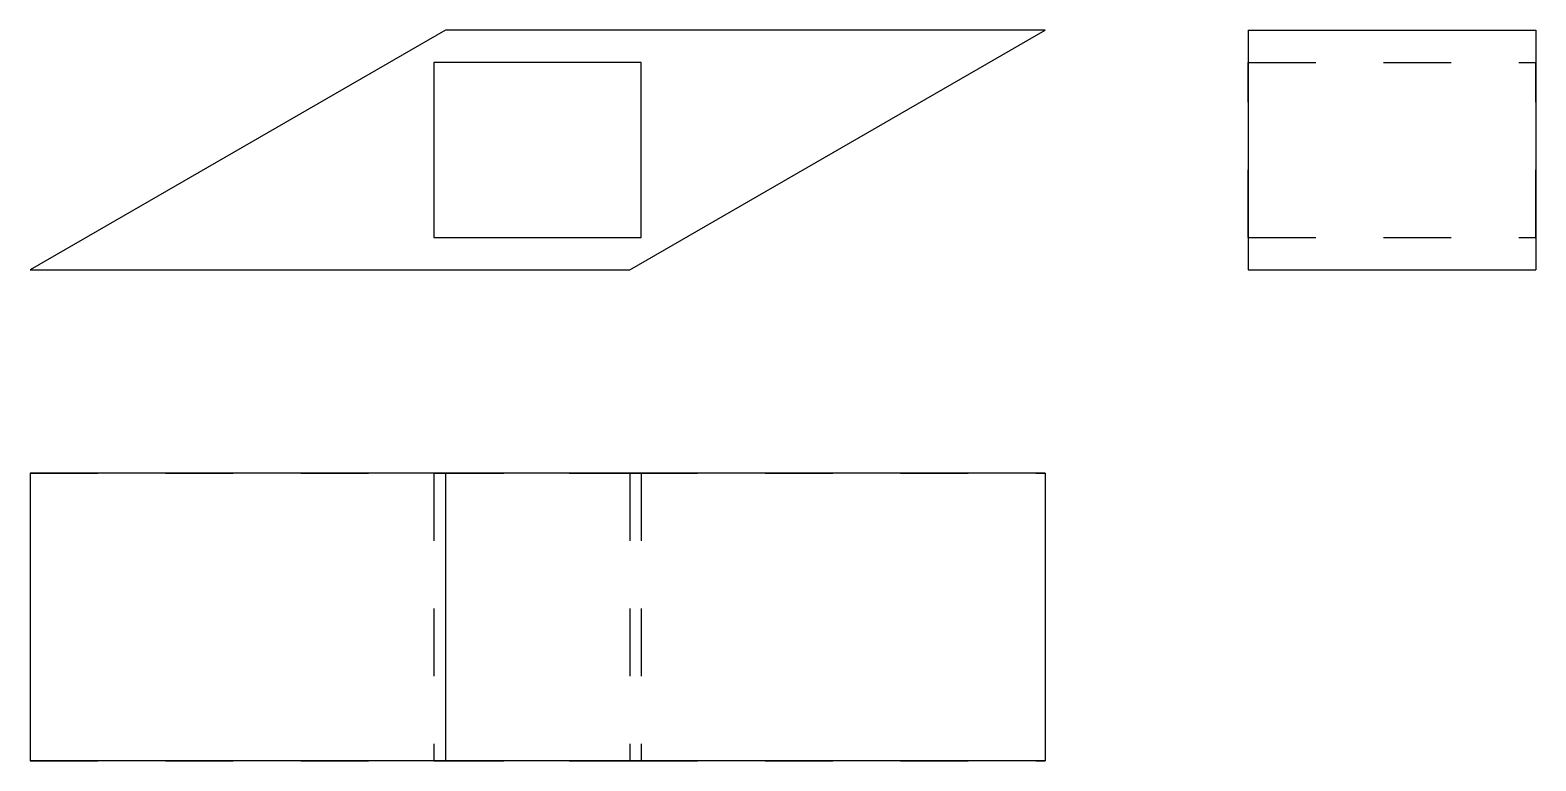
# Model space of a CAD drawing. Extents: x 0 to 2.23, y 0 to 1.08.
import ezdxf

# ---------------------------------------------------------------- set-up
doc = ezdxf.new("R2010")
doc.units = 0
doc.linetypes.add('HIDDEN', pattern=[0.075, 0.050025, -0.024975])
for name, color, linetype in [('FRONT', 7, 'CONTINUOUS'), ('LEFT', 7, 'CONTINUOUS'), ('LEFT_HID', 7, 'HIDDEN'), ('TOP', 7, 'CONTINUOUS'), ('TOP_HID', 7, 'HIDDEN')]:
    doc.layers.add(name, color=color, linetype=linetype)

msp = doc.modelspace()

# ---------------------------------------------------------------- linework, layer by layer
at = {"layer": 'FRONT'}
for p, q in [((0.613905, 1.079764), (0, 0.725326)), ((1.5, 1.079764), (0.613905, 1.079764)), ((0.886095, 0.725326), (1.5, 1.079764)), ((0.903295, 1.031915), (0.596706, 1.031915)), ((0.596706, 1.031915), (0.596706, 0.773175)), ((0.903295, 0.773175), (0.903295, 1.031915)), ((0.596706, 0.773175), (0.903295, 0.773175)), ((0, 0.725326), (0.886095, 0.725326))]:
    msp.add_line(p, q, dxfattribs=at)
at = {"layer": 'LEFT'}
for p, q in [((1.8, 1.079764), (2.225326, 1.079764)), ((1.8, 1.079764), (1.8, 0.725326)), ((2.225326, 1.079764), (2.225326, 0.725326)), ((1.8, 0.725326), (2.225326, 0.725326))]:
    msp.add_line(p, q, dxfattribs=at)
at = {"layer": 'LEFT_HID', "linetype": 'HIDDEN'}
for p, q in [((1.8, 1.031915), (2.225326, 1.031915)), ((1.8, 0.773175), (1.8, 1.031915)), ((1.8, 1.031915), (2.225326, 1.031915)), ((1.8, 1.031915), (1.8, 0.773175)), ((2.225326, 0.773175), (2.225326, 1.031915)), ((2.225326, 1.031915), (2.225326, 0.773175)), ((1.8, 0.773175), (2.225326, 0.773175)), ((1.8, 0.773175), (2.225326, 0.773175))]:
    msp.add_line(p, q, dxfattribs=at)
at = {"layer": 'TOP'}
for p, q in [((0, 0.425326), (0, 0)), ((0.613905, 0.425326), (0, 0.425326)), ((0.613905, 0.425326), (0.613905, 0)), ((1.5, 0.425326), (0.613905, 0.425326)), ((1.5, 0.425326), (1.5, 0)), ((0.613905, 0), (0, 0)), ((1.5, 0), (0.613905, 0))]:
    msp.add_line(p, q, dxfattribs=at)
at = {"layer": 'TOP_HID', "linetype": 'HIDDEN'}
for p, q in [((0, 0.425326), (0.886095, 0.425326)), ((0.596706, 0.425326), (0.596706, 0)), ((0.596706, 0.425326), (0.903295, 0.425326)), ((0.596706, 0.425326), (0.596706, 0)), ((0.903295, 0.425326), (0.596706, 0.425326)), ((0.886095, 0.425326), (0.886095, 0)), ((0.886095, 0.425326), (1.5, 0.425326)), ((0.903295, 0.425326), (0.903295, 0)), ((0.903295, 0.425326), (0.903295, 0)), ((0, 0), (0.886095, 0)), ((0.596706, 0), (0.903295, 0)), ((0.903295, 0), (0.596706, 0)), ((0.886095, 0), (1.5, 0))]:
    msp.add_line(p, q, dxfattribs=at)

doc.saveas('drawing.dxf')
